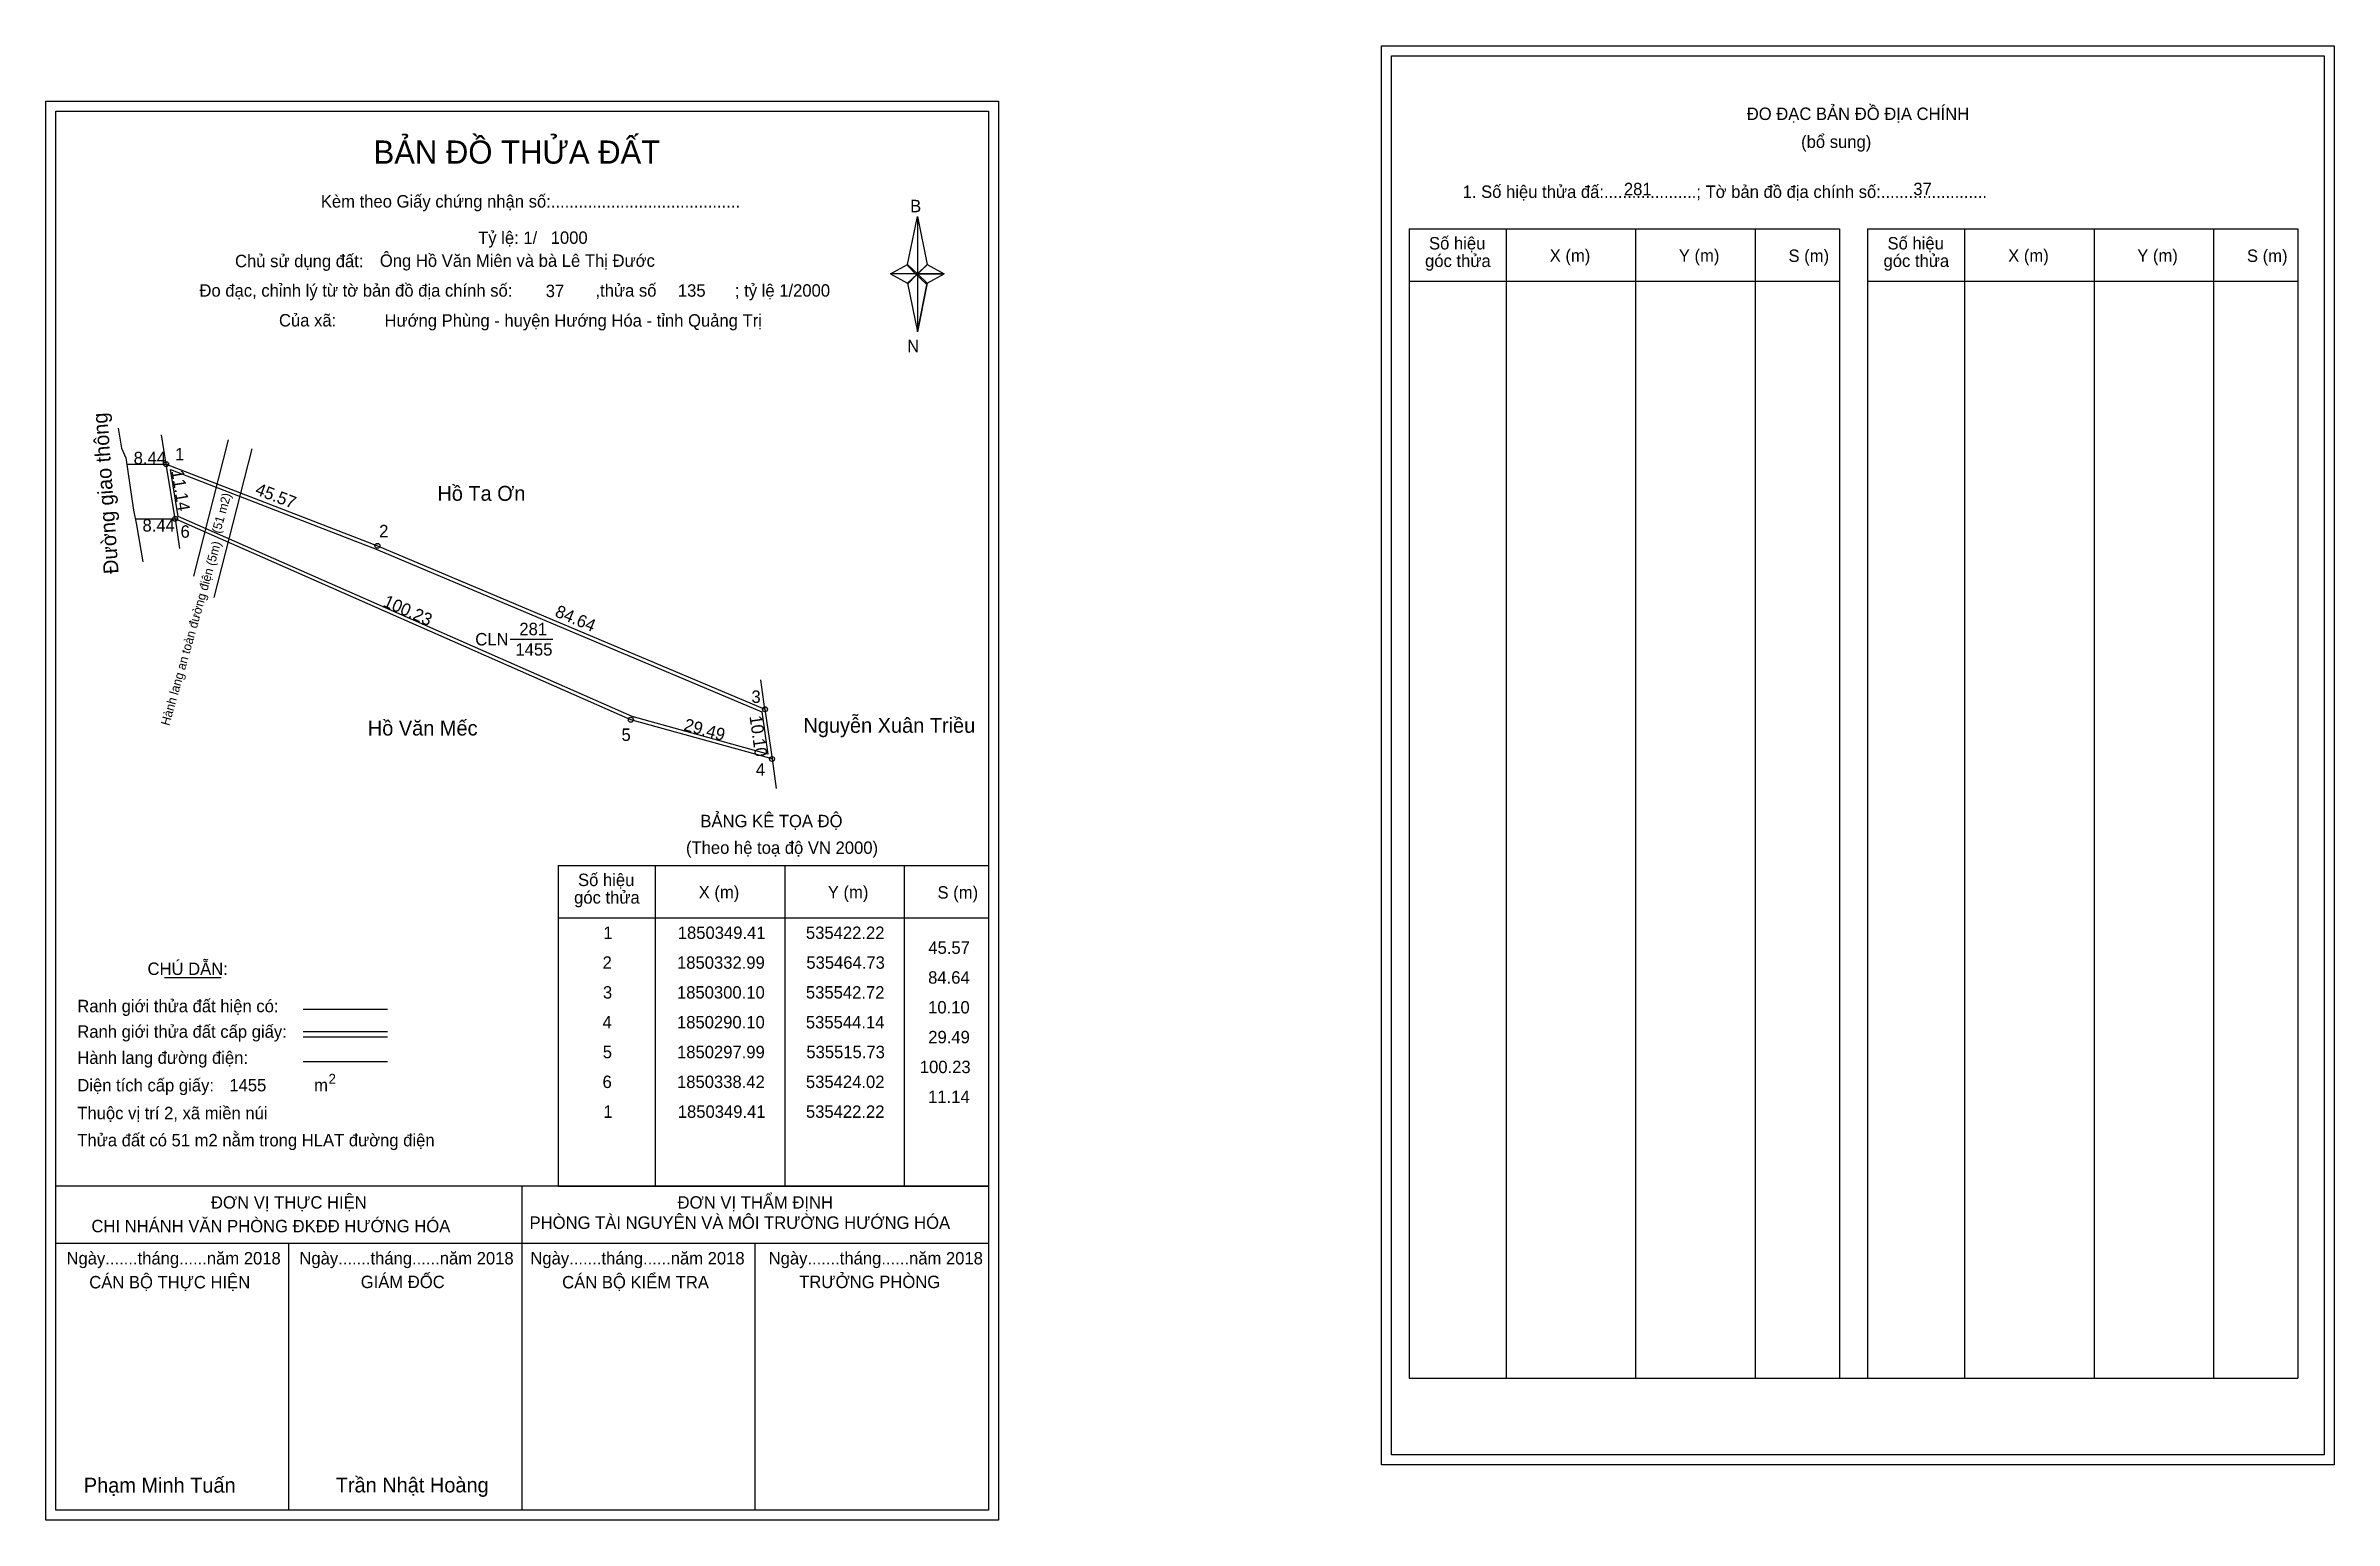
# Model space of a CAD drawing. Extents: x 535398 to 535859, y 1850137 to 1850434.
import ezdxf

# ---------------------------------------------------------------- set-up
doc = ezdxf.new("R2010")
doc.units = 0
for name, color, linetype in [('Level 1', 7, 'Continuous'), ('Level 10', 7, 'Continuous'), ('Level 11', 7, 'Continuous'), ('Level 13', 7, 'Continuous'), ('Level 23', 7, 'Continuous'), ('Level 27', 7, 'Continuous'), ('Level 3', 7, 'Continuous'), ('Level 36', 7, 'Continuous'), ('Level 49', 7, 'Continuous'), ('Level 5', 7, 'Continuous'), ('Level 53', 7, 'Continuous'), ('Level 55', 7, 'Continuous'), ('Level 59', 7, 'Continuous'), ('Level 6', 7, 'Continuous'), ('Level 63', 7, 'Continuous'), ('Level 9', 7, 'Continuous')]:
    doc.layers.add(name, color=color, linetype=linetype)

msp = doc.modelspace()

# ---------------------------------------------------------------- linework, layer by layer
at = {"layer": 'Level 1'}
for p, q in [((535668.8, 1850431.62), (535668.8, 1850431.62)), ((535399.99, 1850420.48), (535399.99, 1850420.48)), ((535571.42, 1850389.6), (535573.38, 1850399.24)), ((535573.38, 1850399.24), (535573.38, 1850387.71)), ((535573.38, 1850399.24), (535575.35, 1850389.6)), ((535672.33, 1850396.76), (535758.93, 1850396.76)), ((535691.92, 1850165.5), (535691.92, 1850396.76)), ((535717.99, 1850165.5), (535717.99, 1850396.76)), ((535741.97, 1850396.76), (535741.97, 1850165.5)), ((535758.93, 1850396.76), (535758.93, 1850165.5)), ((535764.59, 1850396.76), (535851.19, 1850396.76)), ((535784.18, 1850165.5), (535784.18, 1850396.76)), ((535810.25, 1850165.5), (535810.25, 1850396.76)), ((535834.22, 1850396.76), (535834.22, 1850165.5)), ((535851.19, 1850396.76), (535851.19, 1850165.5)), ((535567.97, 1850387.71), (535571.42, 1850389.6)), ((535571.42, 1850389.6), (535573.38, 1850387.71)), ((535573.24, 1850387.5), (535571.42, 1850389.38)), ((535575.2, 1850389.38), (535573.24, 1850387.5)), ((535573.24, 1850387.5), (535575.2, 1850389.38)), ((535575.35, 1850389.6), (535573.38, 1850387.71)), ((535573.38, 1850387.71), (535571.42, 1850385.87)), ((535573.24, 1850387.5), (535571.42, 1850385.66)), ((535571.42, 1850385.66), (535573.24, 1850387.5)), ((535571.42, 1850385.87), (535573.38, 1850376.02)), ((535575.2, 1850385.66), (535573.24, 1850387.5)), ((535573.38, 1850387.71), (535573.38, 1850376.02)), ((535573.38, 1850387.71), (535578.79, 1850387.71)), ((535573.38, 1850387.71), (535575.35, 1850385.87)), ((535575.35, 1850385.87), (535573.38, 1850376.02)), ((535575.35, 1850385.87), (535578.79, 1850387.71)), ((535672.33, 1850386.24), (535758.93, 1850386.24)), ((535764.59, 1850386.24), (535851.19, 1850386.24)), ((535501.09, 1850268.65), (535587.69, 1850268.65)), ((535520.68, 1850204.13), (535520.68, 1850268.65)), ((535546.75, 1850204.13), (535546.75, 1850268.65)), ((535570.72, 1850268.65), (535570.72, 1850204.13)), ((535501.09, 1850258.13), (535587.69, 1850258.13)), ((535421.91, 1850246.12), (535433.31, 1850246.12)), ((535449.78, 1850239.72), (535466.79, 1850239.72)), ((535449.78, 1850235.27), (535466.79, 1850235.27)), ((535449.78, 1850234.18), (535466.79, 1850234.18)), ((535449.78, 1850229.22), (535466.79, 1850229.22)), ((535506.82, 1850204.13), (535399.99, 1850204.13)), ((535587.69, 1850204.13), (535482.85, 1850204.13)), ((535493.84, 1850138.91), (535493.84, 1850204.13)), ((535501.09, 1850204.13), (535587.69, 1850204.13)), ((535587.69, 1850192.58), (535399.99, 1850192.58)), ((535446.92, 1850138.91), (535446.92, 1850192.58)), ((535540.77, 1850138.91), (535540.77, 1850192.58)), ((535672.33, 1850165.5), (535851.19, 1850165.5)), ((535856.5, 1850150.04), (535856.5, 1850150.04)), ((535587.69, 1850138.91), (535587.69, 1850138.91))]:
    msp.add_line(p, q, dxfattribs=at)
for points in [[(535571.42, 1850389.6), (535573.38, 1850399.24), (535573.38, 1850387.71)], [(535573.38, 1850387.71), (535575.35, 1850389.6), (535578.79, 1850387.71)], [(535567.97, 1850387.71), (535571.42, 1850385.87), (535573.38, 1850387.71)], [(535573.38, 1850387.71), (535573.38, 1850376.02), (535575.35, 1850385.87)]]:
    msp.add_lwpolyline(points, close=True, dxfattribs=at)
at = {"layer": 'Level 10'}
for p, q in [((535515.73, 1850297.99), (535424.02, 1850338.42)), ((535464.73, 1850332.99), (535542.72, 1850300.1))]:
    msp.add_line(p, q, dxfattribs=at)
for points in [[(535424.02, 1850338.42), (535422.22, 1850349.41), (535464.73, 1850332.99), (535542.72, 1850300.1), (535544.14, 1850290.1), (535515.73, 1850297.99)], [(535424.65, 1850338.91), (535423.11, 1850348.32), (535464.47, 1850332.34), (535542.08, 1850299.61), (535543.3, 1850291.06), (535515.97, 1850298.65)]]:
    msp.add_lwpolyline(points, close=True, dxfattribs=at)
at = {"layer": 'Level 11'}
for centre in [(535422.22, 1850349.41), (535424.02, 1850338.42), (535424.02, 1850338.42), (535464.73, 1850332.99), (535542.72, 1850300.1), (535515.73, 1850297.99), (535544.14, 1850290.1)]:
    msp.add_circle(centre, 0.5, dxfattribs=at)
at = {"layer": 'Level 23'}
msp.add_lwpolyline([(535412.55, 1850356.7), (535413.24, 1850352.63), (535414.09, 1850350.67), (535415.67, 1850340.15), (535416.28, 1850337.23), (535417.52, 1850329.78)], dxfattribs=at)
at = {"layer": 'Level 27'}
for p, q in [((535422.22, 1850349.41), (535421.26, 1850355.33)), ((535424.02, 1850338.42), (535424.89, 1850332.48)), ((535542.72, 1850300.1), (535541.88, 1850306.04)), ((535544.14, 1850290.1), (535544.98, 1850284.16))]:
    msp.add_line(p, q, dxfattribs=at)
at = {"layer": 'Level 3'}
for p, q in [((535672.33, 1850396.76), (535672.33, 1850165.5)), ((535764.59, 1850396.76), (535764.59, 1850165.5)), ((535501.09, 1850268.65), (535501.09, 1850204.13))]:
    msp.add_line(p, q, dxfattribs=at)
at = {"layer": 'Level 5'}
for p, q in [((535414.28, 1850349.41), (535422.72, 1850349.41)), ((535416.08, 1850338.42), (535424.52, 1850338.42))]:
    msp.add_line(p, q, dxfattribs=at)
at = {"layer": 'Level 59'}
for points in [[(535427.82, 1850326.88), (535434.78, 1850354.3)], [(535431.89, 1850322.58), (535439.5, 1850352.54)]]:
    msp.add_lwpolyline(points, dxfattribs=at)
at = {"layer": 'Level 63'}
for points in [[(535666.8, 1850433.62), (535858.5, 1850433.62), (535858.5, 1850148.04), (535666.8, 1850148.04)], [(535668.8, 1850431.62), (535856.5, 1850431.62), (535856.5, 1850150.04), (535668.8, 1850150.04)], [(535397.99, 1850422.48), (535589.69, 1850422.48), (535589.69, 1850136.91), (535397.99, 1850136.91)], [(535399.99, 1850420.48), (535587.69, 1850420.48), (535587.69, 1850138.91), (535399.99, 1850138.91)]]:
    msp.add_lwpolyline(points, close=True, dxfattribs=at)
at = {"layer": 'Level 9'}
msp.add_line((535491.44, 1850314.2), (535500.03, 1850314.2), dxfattribs=at)

# ---------------------------------------------------------------- texts
at = {"layer": 'Level 1'}
for s, height, p in [('ĐO ĐẠC BẢN ĐỒ ĐỊA CHÍNH', 2.5, (535740.28, 1850418.68)), ('BẢN ĐỒ THỬA ĐẤT', 4.6657, (535463.96, 1850409.89)), ('(bổ sung)', 2.5, (535751.22, 1850413.06)), ('Kèm theo Giấy chứng nhận số:.........................................', 2.5, (535453.34, 1850401.06)), ('B', 2.5, (535571.93, 1850400.12)), ('1. Số hiệu thửa đấ:....................; Tờ bản đồ địa chính số:.......................', 2.5, (535683.11, 1850403)), ('Số hiệu', 2.5, (535676.35, 1850392.63)), ('X (m)', 2.5, (535700.63, 1850390.16)), ('Y (m)', 2.5, (535726.61, 1850390.16)), ('S (m)', 2.5, (535748.68, 1850390.11)), ('Số hiệu', 2.5, (535768.61, 1850392.63)), ('X (m)', 2.5, (535792.89, 1850390.16)), ('Y (m)', 2.5, (535818.86, 1850390.16)), ('S (m)', 2.5, (535840.94, 1850390.11)), ('Chủ sử dụng đất:', 2.5, (535436.08, 1850389.06)), ('góc thửa', 2.5, (535675.55, 1850389.1)), ('góc thửa', 2.5, (535767.81, 1850389.1)), ('Đo đạc, chỉnh lý từ tờ bản đồ địa chính số:                  ,thửa số                 ; tỷ lệ 1/2000', 2.5, (535428.92, 1850383.13)), ('Của xã:', 2.5, (535444.92, 1850377.13)), ('N', 2.5, (535571.33, 1850371.95)), ('BẢNG KÊ TỌA ĐỘ', 2.5, (535529.72, 1850276.36)), ('(Theo hệ toạ độ VN 2000)', 2.5, (535526.82, 1850271)), ('góc thửa', 2.5, (535504.31, 1850260.99)), ('Số hiệu', 2.5, (535505.1, 1850264.52)), ('X (m)', 2.5, (535529.38, 1850262.05)), ('Y (m)', 2.5, (535555.36, 1850262.05)), ('S (m)', 2.5, (535577.44, 1850262)), ('CHÚ DẪN:', 2.5, (535418.47, 1850246.63)), ('Ranh giới thửa đất hiện có:', 2.5, (535404.34, 1850239.13)), ('Ranh giới thửa đất cấp giấy:', 2.5, (535404.34, 1850233.99)), ('Hành lang đường điện:', 2.5, (535404.34, 1850228.74)), ('Diện tích cấp giấy:', 2.5, (535404.34, 1850223.2)), ('m', 2.5, (535452, 1850223.22)), ('2', 2, (535454.89, 1850224.73)), ('Thuộc vị trí 2, xã miền núi', 2.5, (535404.34, 1850217.6)), ('Thửa đất có 51 m2 nằm trong HLAT đường điện', 2.5, (535404.34, 1850212.14)), ('ĐƠN VỊ THỰC HIỆN', 2.5, (535431.23, 1850199.61)), ('ĐƠN VỊ THẨM ĐỊNH', 2.5, (535525.13, 1850199.61)), ('CHI NHÁNH VĂN PHÒNG ĐKĐĐ HƯỚNG HÓA', 2.5, (535407.18, 1850194.85)), ('PHÒNG TÀI NGUYÊN VÀ MÔI TRƯỜNG HƯỚNG HÓA', 2.5, (535495.35, 1850195.54)), ('Ngày.......tháng......năm 2018', 2.5, (535402.16, 1850188.38)), ('Ngày.......tháng......năm 2018', 2.5, (535449.03, 1850188.38)), ('Ngày.......tháng......năm 2018', 2.5, (535495.51, 1850188.38)), ('Ngày.......tháng......năm 2018', 2.5, (535543.46, 1850188.38)), ('CÁN BỘ THỰC HIỆN', 2.5, (535406.74, 1850183.56)), ('GIÁM ĐỐC', 2.5, (535461.37, 1850183.62)), ('CÁN BỘ KIỂM TRA', 2.5, (535501.91, 1850183.56)), ('TRƯỞNG PHÒNG', 2.5, (535549.6, 1850183.62)), ('Phạm Minh Tuấn', 3, (535405.65, 1850142.45)), ('Trần Nhật Hoàng', 3, (535456.34, 1850142.5))]:
    msp.add_text(s, height=height, dxfattribs=at).set_placement(p)
at = {"layer": 'Level 11'}
msp.add_text('Tỷ lệ: 1/', height=2.5, dxfattribs=at).set_placement((535485, 1850393.74))
at = {"layer": 'Level 13'}
for s, p in [('CLN', (535484.42, 1850312.95)), ('281', (535493.29, 1850315)), ('1455', (535492.51, 1850310.9))]:
    msp.add_text(s, height=2.5, dxfattribs=at).set_placement(p)
at = {"layer": 'Level 36'}
msp.add_text('Đường giao thông', height=3, rotation=94.081, dxfattribs=at).set_placement((535412.66, 1850327.44))
for s, p in [('Hồ Ta Ơn', (535476.8, 1850342.05)), ('Hồ Văn Mếc', (535462.8, 1850294.82)), ('Nguyễn Xuân Triều', (535550.46, 1850295.36))]:
    msp.add_text(s, height=3, dxfattribs=at).set_placement(p)
at = {"layer": 'Level 49'}
for s, rotation, p in [('11.14', 279.3016, (535423.25, 1850348.08)), ('45.57', 338.8803, (535439.96, 1850343.41)), ('100.23', 336.2099, (535465.69, 1850320.92)), ('84.64', 337.1338, (535500.27, 1850318.87)), ('29.49', 344.479, (535526.22, 1850295.91)), ('10.10', 278.082, (535539.59, 1850298.68))]:
    msp.add_text(s, height=2.5, rotation=rotation, dxfattribs=at).set_placement(p)
at = {"layer": 'Level 5'}
for p in [(535415.68, 1850349.41), (535417.46, 1850335.86)]:
    msp.add_text('8.44', height=2.5, dxfattribs=at).set_placement(p)
at = {"layer": 'Level 53'}
for s, p in [('1', (535510.19, 1850253.88)), ('1850349.41', (535525.17, 1850253.88)), ('535422.22', (535550.96, 1850253.88)), ('2', (535510.04, 1850247.88)), ('1850332.99', (535525.02, 1850247.88)), ('535464.73', (535551.04, 1850247.88)), ('45.57', (535575.59, 1850250.88)), ('84.64', (535575.55, 1850244.88)), ('3', (535510.11, 1850241.88)), ('1850300.10', (535525.01, 1850241.88)), ('535542.72', (535550.96, 1850241.88)), ('10.10', (535575.55, 1850238.88)), ('4', (535510.02, 1850235.88)), ('1850290.10', (535525.01, 1850235.88)), ('535544.14', (535550.95, 1850235.88)), ('5', (535510.08, 1850229.88)), ('1850297.99', (535525.02, 1850229.88)), ('535515.73', (535551.04, 1850229.88)), ('29.49', (535575.58, 1850232.88)), ('100.23', (535573.88, 1850226.88)), ('6', (535510.03, 1850223.88)), ('1850338.42', (535525.02, 1850223.88)), ('535424.02', (535550.96, 1850223.88)), ('11.14', (535575.55, 1850220.88)), ('1', (535510.19, 1850217.88)), ('1850349.41', (535525.17, 1850217.88)), ('535422.22', (535550.96, 1850217.88))]:
    msp.add_text(s, height=2.5, dxfattribs=at).set_placement(p)
at = {"layer": 'Level 55'}
for s, height, p in [('283', 0.11, (535422.1, 1850349.3)), ('1', 0.4, (535422.11, 1850349.41)), ('6', 0.4, (535423.88, 1850338.42)), ('280', 0.11, (535423.9, 1850338.31)), ('280', 0.11, (535423.9, 1850338.31)), ('2', 0.4, (535464.59, 1850332.99)), ('283', 0.11, (535464.61, 1850332.88)), ('5', 0.4, (535515.6, 1850297.99)), ('280', 0.11, (535515.61, 1850297.88)), ('280', 0.11, (535515.61, 1850297.88)), ('283', 0.11, (535542.6, 1850299.99)), ('3', 0.4, (535542.6, 1850300.1)), ('0', 0.11, (535542.68, 1850299.99)), ('0', 0.11, (535542.68, 1850299.99)), ('4', 0.4, (535544, 1850290.1)), ('280', 0.11, (535544.02, 1850289.99)), ('280', 0.11, (535544.02, 1850289.99)), ('0', 0.11, (535544.1, 1850289.99)), ('0', 0.11, (535544.1, 1850289.99))]:
    msp.add_text(s, height=height, dxfattribs=at).set_placement(p)
at = {"layer": 'Level 6'}
for s, p in [('281', (535715.56, 1850403.54)), ('37', (535773.8, 1850403.56)), ('1000', (535499.6, 1850393.76)), ('Ông Hồ Văn Miên và bà Lê Thị Đước', (535465.22, 1850389.13)), ('37', (535498.6, 1850383.04)), ('135', (535525.19, 1850383.12)), (' Hướng Phùng - huyện Hướng Hóa - tỉnh Quảng Trị', (535465.23, 1850377.09)), ('1455', (535434.93, 1850223.21))]:
    msp.add_text(s, height=2.5, dxfattribs=at).set_placement(p)
at = {"layer": 'Level 9'}
for s, p in [('1', (535424.01, 1850350.18)), ('6', (535425.11, 1850334.62)), ('2', (535465.08, 1850334.71)), ('3', (535540, 1850301.38)), ('5', (535513.85, 1850293.73)), ('4', (535540.88, 1850286.74))]:
    msp.add_text(s, height=2.5, dxfattribs=at).set_placement(p)
for s, p in [('(51 m2)', (535433.07, 1850335.35)), ('Hành lang an toàn đường điện (5m)', (535422.83, 1850296.68))]:
    msp.add_text(s, height=1.8, rotation=74.2083, dxfattribs=at).set_placement(p)

doc.saveas('drawing.dxf')
